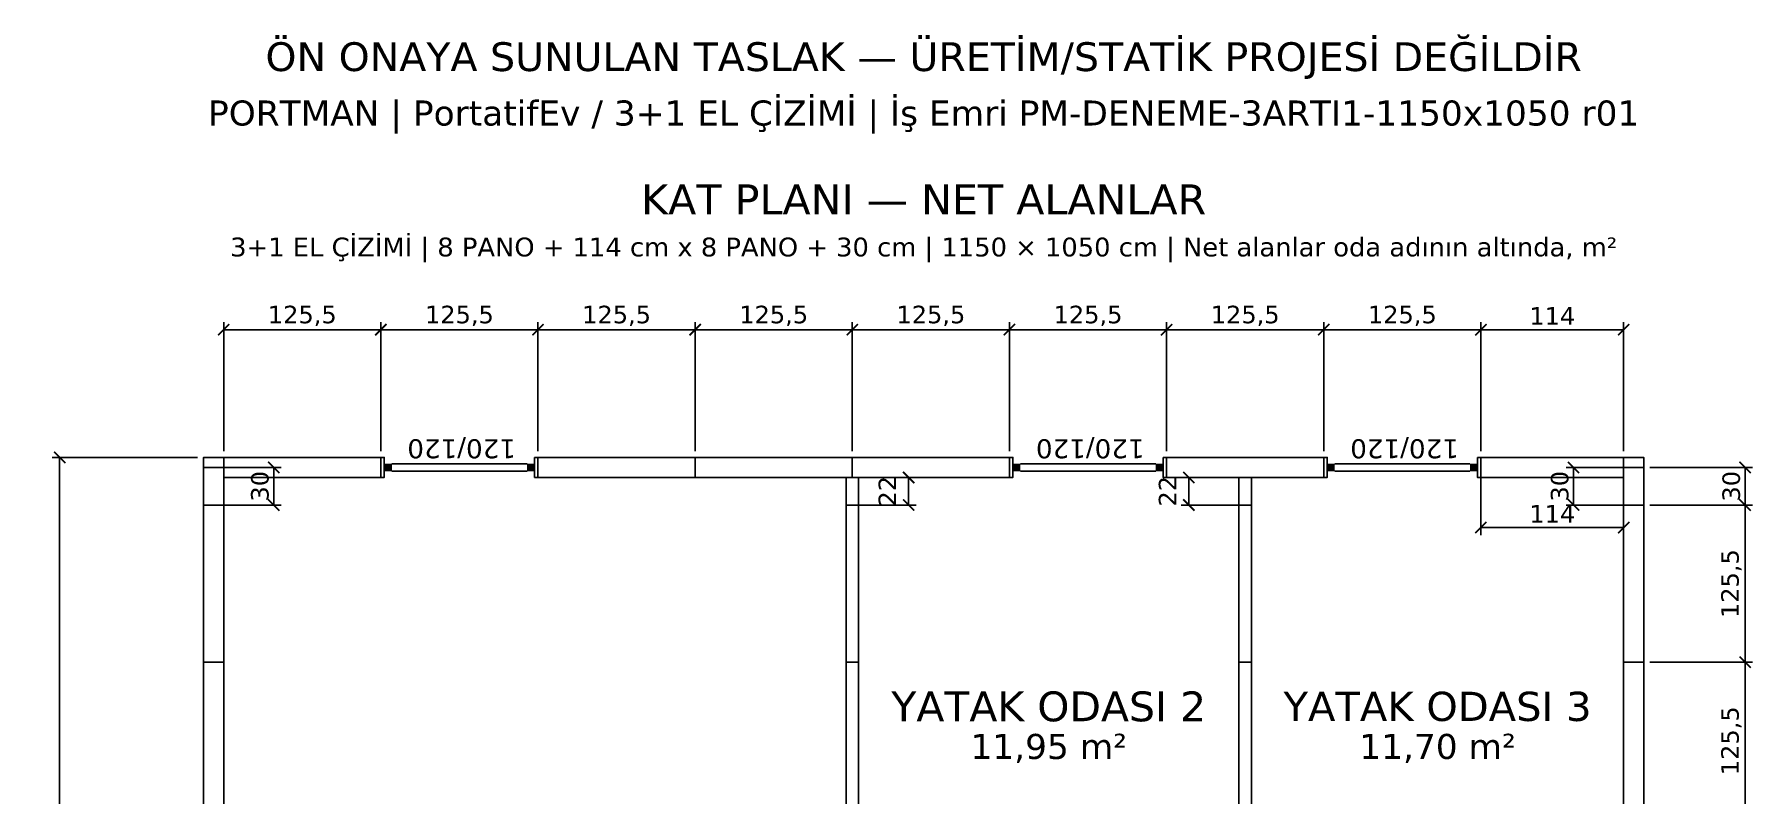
# Model space of a CAD drawing. Header units: centimetres. Extents: x -135 to 5290, y -1327 to 1388.
# Drawn here: x 1315 to 2687, y 781 to 1388 of the extents above; entities that cross this region are included whole.
import ezdxf
from ezdxf.enums import TextEntityAlignment as Align

# ---------------------------------------------------------------- set-up
doc = ezdxf.new("R2010")
doc.units = ezdxf.units.CM
for name, color, linetype in [('DIS_DUVAR_160', 30, 'Continuous'), ('IC_DUVAR_100', 30, 'Continuous'), ('KOSE_PROFIL_160', 8, 'Continuous'), ('ODA_ADLARI', 7, 'Continuous'), ('OLCULER', 7, 'Continuous'), ('OZEL_PANEL_OLCU_CM', 3, 'Continuous'), ('PENCERE', 10, 'Continuous'), ('PORTMAN_INFO', 7, 'Continuous')]:
    doc.layers.add(name, color=color, linetype=linetype)
doc.styles.add('PORTMAN', font='DejaVuSans.ttf')
doc.styles.get("Standard").update_dxf_attribs({"font": 'DejaVuSans.ttf'})
doc.dimstyles.new('PORTMAN', dxfattribs={"dimtxt": 14, "dimasz": 9, "dimexe": 6, "dimexo": 5, "dimgap": 4, "dimtad": 1, "dimtxsty": 'PORTMAN', "dimblk": 'ARCHTICK', "dimcen": 2.5, "dimazin": 3, "dimtfac": 0.5, "dimtmove": 2, "dimatfit": 3})

# ---------------------------------------------------------------- blocks, each defined once
blk = doc.blocks.new('BOM_D09_1255p0_DIS_DOLU')
blk.add_lwpolyline([(0, 0), (16, 0), (16, 125.5), (0, 125.5)], close=True)
blk = doc.blocks.new('kaynak-pencere-120120')
at = {"layer": 'PENCERE', "color": 1}
for p, q in [((53387, 8192.9), (53397, 8192.9)), ((53389, 8186.9), (53389, 8078.9)), ((53395, 8186.9), (53395, 8078.9)), ((53387, 8072.9), (53397, 8072.9))]:
    blk.add_line(p, q, dxfattribs=at)
for points in [[(53389, 8192.9), (53389, 8186.9), (53395, 8192.9), (53395, 8186.9)], [(53389, 8072.9), (53389, 8078.9), (53395, 8072.9), (53395, 8078.9)]]:
    blk.add_solid(points, dxfattribs=at)
at = {"layer": 'PENCERE', "color": 0, "lineweight": 25}
blk.add_text('120/120', height=15.22, rotation=270, dxfattribs=at).set_placement((53369.5, 8178))
blk = doc.blocks.new('BOM_P01_PENCERE_1200x1200')
at = {"layer": 'PENCERE'}
blk.add_blockref('kaynak-pencere-120120', (0, 0), dxfattribs=at)
blk = doc.blocks.new('BOM_D13_1255p0_DIS_P01')
for points in [[(0, 122.75), (16, 122.75), (16, 125.5), (0, 125.5)], [(0, 0), (16, 0), (16, 2.75), (0, 2.75)]]:
    blk.add_lwpolyline(points, close=True)
at = {"layer": 'PENCERE'}
blk.add_blockref('BOM_P01_PENCERE_1200x1200', (-53384.006, -8070.111), dxfattribs=at)
blk = doc.blocks.new('BOM_D12_1140p0_DIS_DOLU')
blk.add_lwpolyline([(0, 0), (16, 0), (16, 114), (0, 114)], close=True)
blk = doc.blocks.new('BOM_D14_300p0_DIS_DOLU')
blk.add_lwpolyline([(0, 0), (16, 0), (16, 30), (0, 30)], close=True)
blk = doc.blocks.new('BOM_I14_1255p0_IC_DOLU')
blk.add_lwpolyline([(0, 0), (10, 0), (10, 125.5), (0, 125.5)], close=True)
blk = doc.blocks.new('BOM_I19_220p0_IC_DOLU')
blk.add_lwpolyline([(0, 0), (10, 0), (10, 22), (0, 22)], close=True)
blk = doc.blocks.new('BOM_B06_DIS_KOSE_160x80')
blk.add_lwpolyline([(0, 0), (16, 0), (16, 8), (0, 8)], close=True)
blk = doc.blocks.new('_ARCHTICK')
at = {"color": 0, "linetype": 'BYBLOCK', "const_width": 0.15}
blk.add_lwpolyline([(-0.5, -0.5), (0.5, 0.5)], dxfattribs=at)

msp = doc.modelspace()

# ---------------------------------------------------------------- block references
at = {"layer": 'DIS_DUVAR_160', "rotation": 270}
for name, p in [('BOM_D13_1255p0_DIS_P01', (1591.5, 1050)), ('BOM_D13_1255p0_DIS_P01', (2093.5, 1050)), ('BOM_D13_1255p0_DIS_P01', (2344.5, 1050)), ('BOM_D09_1255p0_DIS_DOLU', (1466, 1050)), ('BOM_D09_1255p0_DIS_DOLU', (1717, 1050)), ('BOM_D09_1255p0_DIS_DOLU', (1842.5, 1050)), ('BOM_D09_1255p0_DIS_DOLU', (1968, 1050)), ('BOM_D09_1255p0_DIS_DOLU', (2219, 1050)), ('BOM_D12_1140p0_DIS_DOLU', (2470, 1050))]:
    msp.add_blockref(name, p, dxfattribs=at)
at = {"layer": 'DIS_DUVAR_160'}
for name, p in [('BOM_D14_300p0_DIS_DOLU', (1450, 1012)), ('BOM_D14_300p0_DIS_DOLU', (2584, 1012)), ('BOM_D09_1255p0_DIS_DOLU', (1450, 886.5)), ('BOM_D09_1255p0_DIS_DOLU', (2584, 886.5)), ('BOM_D09_1255p0_DIS_DOLU', (1450, 761)), ('BOM_D09_1255p0_DIS_DOLU', (2584, 761))]:
    msp.add_blockref(name, p, dxfattribs=at)
at = {"layer": 'IC_DUVAR_100'}
for name, p in [('BOM_I19_220p0_IC_DOLU', (1963, 1012)), ('BOM_I19_220p0_IC_DOLU', (2276.75, 1012)), ('BOM_I14_1255p0_IC_DOLU', (1963, 886.5)), ('BOM_I14_1255p0_IC_DOLU', (2276.75, 886.5)), ('BOM_I14_1255p0_IC_DOLU', (1963, 761)), ('BOM_I14_1255p0_IC_DOLU', (2276.75, 761))]:
    msp.add_blockref(name, p, dxfattribs=at)
at = {"layer": 'KOSE_PROFIL_160'}
for p in [(1450, 1042), (2584, 1042)]:
    msp.add_blockref('BOM_B06_DIS_KOSE_160x80', p, dxfattribs=at)

# ---------------------------------------------------------------- texts
at = {"layer": 'ODA_ADLARI', "style": 'PORTMAN'}
for s, height, p in [('KAT PLANI — NET ALANLAR', 24, (2025, 1256)), ('3+1 EL ÇİZİMİ | 8 PANO + 114 cm x 8 PANO + 30 cm | 1150 × 1050 cm | Net alanlar oda adının altında, m²', 15, (2025, 1218)), ('YATAK ODASI 2', 23.83492, (2124.875, 851.25)), ('YATAK ODASI 3', 23.32487, (2435.375, 851.25)), ('11,95 m²', 20, (2124.875, 819.25)), ('11,70 m²', 20, (2435.375, 819.25))]:
    msp.add_text(s, height=height, dxfattribs=at).set_placement(p, align=Align.MIDDLE_CENTER)
at = {"layer": 'PORTMAN_INFO', "style": 'PORTMAN'}
for s, height, p in [('ÖN ONAYA SUNULAN TASLAK — ÜRETİM/STATİK PROJESİ DEĞİLDİR', 23, (2025, 1370)), ('PORTMAN | PortatifEv / 3+1 EL ÇİZİMİ | İş Emri PM-DENEME-3ARTI1-1150x1050 r01', 20, (2025, 1325))]:
    msp.add_text(s, height=height, dxfattribs=at).set_placement(p, align=Align.MIDDLE_CENTER)

# ---------------------------------------------------------------- dimensions: what is measured, and where the dimension line sits
at = {"layer": 'OLCULER'}
for base, p1, p2 in [((1466, 1152), (1466, 1050), (1591.5, 1050)), ((1591.5, 1152), (1591.5, 1050), (1717, 1050)), ((1717, 1152), (1717, 1050), (1842.5, 1050)), ((1842.5, 1152), (1842.5, 1050), (1968, 1050)), ((1968, 1152), (1968, 1050), (2093.5, 1050)), ((2093.5, 1152), (2093.5, 1050), (2219, 1050)), ((2219, 1152), (2219, 1050), (2344.5, 1050)), ((2344.5, 1152), (2344.5, 1050), (2470, 1050)), ((2470, 1152), (2470, 1050), (2584, 1050))]:
    msp.add_linear_dim(base=base, p1=p1, p2=p2, dimstyle='PORTMAN', override={"dimtxt": 14, "dimasz": 9, "dimexe": 6, "dimexo": 5, "dimdec": 2, "dimzin": 8, "dimdsep": 44}, dxfattribs=at).render()
for base, p1, p2 in [((1335, 0), (1450, 0), (1450, 1050)), ((2681, 1012), (2600, 1012), (2600, 1042)), ((2681, 886.5), (2600, 886.5), (2600, 1012)), ((2681, 761), (2600, 761), (2600, 886.5))]:
    msp.add_linear_dim(base=base, p1=p1, p2=p2, angle=90, dimstyle='PORTMAN', override={"dimtxt": 14, "dimasz": 9, "dimexe": 6, "dimexo": 5, "dimdec": 2, "dimzin": 8, "dimdsep": 44}, dxfattribs=at).render()
at = {"layer": 'OZEL_PANEL_OLCU_CM'}
for base, p1, p2 in [((1506, 1012), (1450, 1012), (1450, 1042)), ((2544, 1012), (2600, 1012), (2600, 1042)), ((2013, 1012), (1963, 1012), (1963, 1034)), ((2236.75, 1012), (2286.75, 1012), (2286.75, 1034))]:
    msp.add_linear_dim(base=base, p1=p1, p2=p2, angle=90, dimstyle='PORTMAN', override={"dimtxt": 14, "dimasz": 9, "dimexe": 6, "dimexo": 5, "dimdec": 2, "dimzin": 8, "dimdsep": 44}, dxfattribs=at).render()
msp.add_linear_dim(base=(2470, 994), p1=(2470, 1050), p2=(2584, 1050), dimstyle='PORTMAN', override={"dimtxt": 14, "dimasz": 9, "dimexe": 6, "dimexo": 5, "dimdec": 2, "dimzin": 8, "dimdsep": 44}, dxfattribs=at).render()

doc.saveas('drawing.dxf')
